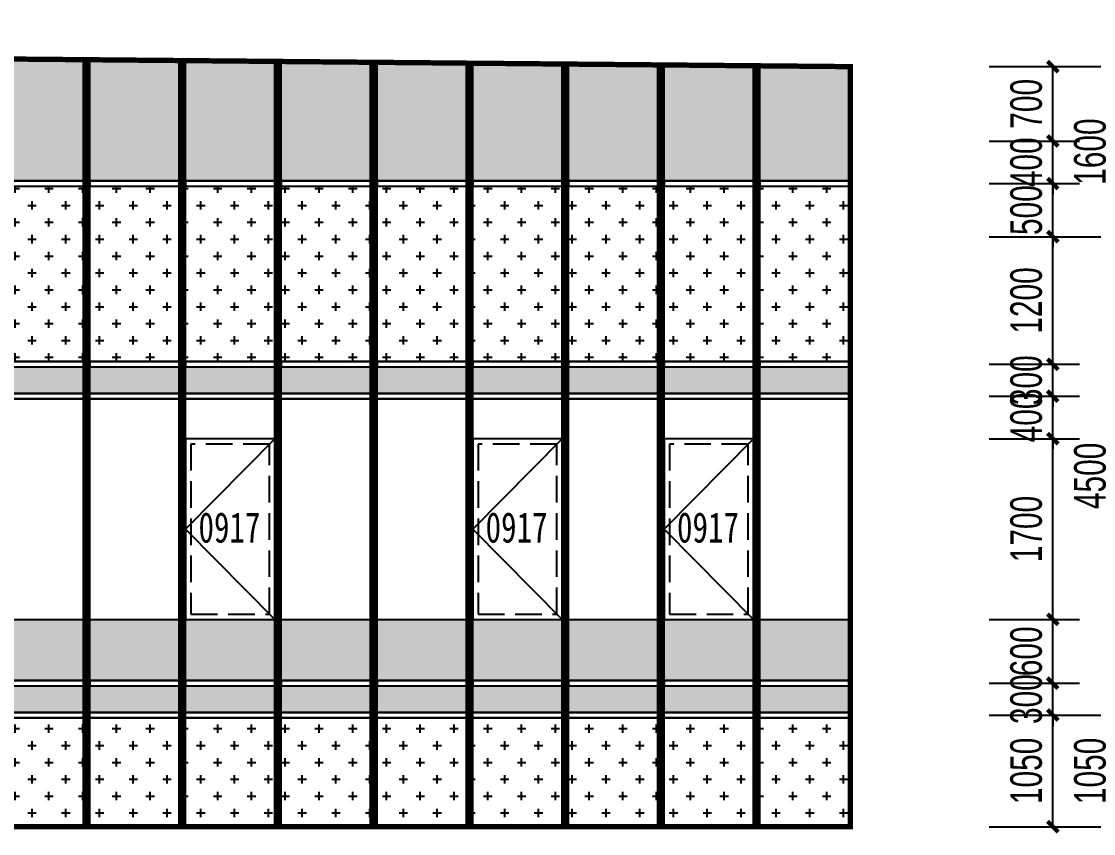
# Model space of a CAD drawing. Extents: x -483182 to 812890, y -390528 to -214858.
# Drawn here: x -353936 to -343855, y -348562 to -340922 of the extents above; entities that cross this region are included whole.
import ezdxf

# ---------------------------------------------------------------- set-up
doc = ezdxf.new("R2010")
doc.units = 0
doc.header["$LTSCALE"] = 1000
doc.header["$MEASUREMENT"] = 0
doc.linetypes.add('DASH', pattern=[0.35, 0.25, -0.1])
for name, color, linetype in [('01-标注_尺寸', 124, 'Continuous'), ('01-标注_轴线坐标', 132, 'Continuous'), ('05-填充_156', 156, 'Continuous'), ('05-填充_168', 168, 'Continuous'), ('05-填充_18', 18, 'Continuous'), ('05-填充_天正', 14, 'Continuous'), ('A-C_幕墙龙骨', 133, 'Continuous'), ('A-C_窗', 140, 'Continuous'), ('E-立面轮廓', 241, 'Continuous')]:
    doc.layers.add(name, color=color, linetype=linetype)
doc.layers.add('04-不打印_辅助线', color=165, linetype='Continuous', plot=False)
doc.styles.add('_TCH_DIM_T3', font='ros.shx', dxfattribs={"width": 0.705882, "bigfont": 'jd.shx'})
doc.styles.get("Standard").update_dxf_attribs({"font": 'STXIHEI_0.TTF', "width": 0.75})
doc.dimstyles.new('_TCH_ARCH&&100', dxfattribs={"dimtxt": 297.5, "dimasz": 100, "dimexe": 250, "dimexo": 300, "dimgap": 100, "dimtad": 1, "dimdec": 0, "dimzin": 0, "dimdsep": 46, "dimtxsty": '_TCH_DIM_T3', "dimblk": 'ARCHTICK', "dimcen": 0.09, "dimclrt": 7, "dimazin": 2, "dimtfac": 1, "dimtdec": 0, "dimtix": 1, "dimtmove": 2, "dimatfit": 3, "dimfxl": 0, "dimtolj": 1, "dimtzin": 0, "dimarcsym": 0})
pattern_1 = [(0, (-32237.38, 317429.43), (158.75, 158.75), [79.375, -238.125]), (90, (-32197.7, 317389.74), (-158.75, 158.75), [79.375, -238.125])]
pattern_2 = [(0, (-32249, 317429.43), (158.75, 158.75), [79.375, -238.125]), (90, (-32209.32, 317389.74), (-158.75, 158.75), [79.375, -238.125])]

# ---------------------------------------------------------------- blocks, each defined once
blk = doc.blocks.new('*U722')
blk.add_lwpolyline([(0, 0), (840, 0), (840, 1700), (0, 1700)], close=True)
blk.add_lwpolyline([(840, 1700), (0, 850), (840, 0)])
at = {"linetype": 'DASH'}
blk.add_lwpolyline([(50, 50), (790, 50), (790, 1650), (50, 1650)], close=True, dxfattribs=at)
at = {"layer": '04-不打印_辅助线', "width": 0.75}
blk.add_text('0917', height=285.4, dxfattribs=at).set_placement((121, 723))
blk = doc.blocks.new('yktdujyfkiu37')
at = {"layer": '05-填充_156'}
h = blk.add_hatch(dxfattribs=at)
h.set_pattern_fill('CROSS', color=136, scale=100)
h.set_pattern_definition(pattern_1)
h.paths.add_polyline_path([(0, 5875), (852, 5875), (852, 4225), (0, 4225)])
h = blk.add_hatch(dxfattribs=at)
h.set_pattern_fill('CROSS', color=136, scale=100)
h.set_pattern_definition(pattern_1)
h.paths.add_polyline_path([(0, 875), (852, 875), (852, -150), (0, -150)])
at = {"layer": '05-填充_168'}
h = blk.add_hatch(color=256, dxfattribs=at)
h.dxf.hatch_style = 1
h.paths.add_polyline_path([(0, 4175), (852, 4175), (852, 3925), (0, 3925)])
h = blk.add_hatch(color=256, dxfattribs=at)
h.dxf.hatch_style = 1
h.paths.add_polyline_path([(0, 1175), (852, 1175), (852, 925), (0, 925)])
for points in [[(0, 5925), (852, 5925)], [(0, 5875), (852, 5875)], [(0, 5875), (852, 5875)], [(0, 4225), (852, 4225)], [(0, 4175), (852, 4175)], [(0, 3925), (852, 3925)], [(0, 3875), (852, 3875)], [(0, 1800), (852, 1800)], [(0, 1225), (852, 1225)], [(0, 1175), (852, 1175)], [(0, 925), (852, 925)], [(0, 875), (852, 875)]]:
    blk.add_lwpolyline(points)
for points in [[(0, 5875), (852, 5875), (852, 5925), (0, 5925)], [(0, 5875), (852, 5875), (852, 4225), (0, 4225)], [(0, 4175), (852, 4175), (852, 4225), (0, 4225)], [(0, 4175), (852, 4175), (852, 3925), (0, 3925)], [(852, 3875), (0, 3875), (0, 3925), (852, 3925)], [(0, 1175), (852, 1175), (852, 1225), (0, 1225)], [(0, 1175), (852, 1175), (852, 925), (0, 925)], [(852, 875), (0, 875), (0, 925), (852, 925)], [(0, 875), (852, 875), (852, -150), (0, -150)]]:
    blk.add_lwpolyline(points, close=True)
blk = doc.blocks.new('yktdujyfkiu36')
at = {"layer": '05-填充_156'}
h = blk.add_hatch(dxfattribs=at)
h.set_pattern_fill('CROSS', color=136, scale=100)
h.set_pattern_definition(pattern_2)
h.paths.add_polyline_path([(0, 5875), (840, 5875), (840, 4225), (0, 4225)])
h = blk.add_hatch(dxfattribs=at)
h.set_pattern_fill('CROSS', color=136, scale=100)
h.set_pattern_definition(pattern_2)
h.paths.add_polyline_path([(0, 875), (840, 875), (840, -150), (0, -150)])
at = {"layer": '05-填充_168'}
h = blk.add_hatch(color=256, dxfattribs=at)
h.dxf.hatch_style = 1
h.paths.add_polyline_path([(0, 4175), (840, 4175), (840, 3925), (0, 3925)])
h = blk.add_hatch(color=256, dxfattribs=at)
h.dxf.hatch_style = 1
h.paths.add_polyline_path([(0, 1175), (840, 1175), (840, 925), (0, 925)])
for points in [[(0, 5925), (840, 5925)], [(0, 5875), (840, 5875)], [(0, 5875), (840, 5875)], [(0, 4225), (840, 4225)], [(0, 4175), (840, 4175)], [(0, 3925), (840, 3925)], [(0, 3875), (840, 3875)], [(0, 1800), (840, 1800)], [(0, 1225), (840, 1225)], [(0, 1175), (840, 1175)], [(0, 925), (840, 925)], [(0, 875), (840, 875)]]:
    blk.add_lwpolyline(points)
for points in [[(0, 5875), (840, 5875), (840, 5925), (0, 5925)], [(0, 5875), (840, 5875), (840, 4225), (0, 4225)], [(0, 4175), (840, 4175), (840, 4225), (0, 4225)], [(0, 4175), (840, 4175), (840, 3925), (0, 3925)], [(840, 3875), (0, 3875), (0, 3925), (840, 3925)], [(0, 1175), (840, 1175), (840, 1225), (0, 1225)], [(0, 1175), (840, 1175), (840, 925), (0, 925)], [(840, 875), (0, 875), (0, 925), (840, 925)], [(0, 875), (840, 875), (840, -150), (0, -150)]]:
    blk.add_lwpolyline(points, close=True)
blk = doc.blocks.new('_ArchTick')
at = {"color": 0, "linetype": 'ByBlock', "const_width": 0.4}
blk.add_lwpolyline([(-0.5, -0.5), (0.5, 0.5)], dxfattribs=at)
blk = doc.blocks.new('*D1082')
at = {"layer": '01-标注_轴线坐标', "color": 0, "lineweight": -2, "transparency": 16777216}
for p, q in [((-344736, -347447), (-343388, -347447)), ((-343638, -348497), (-343638, -347447)), ((-344736, -348497), (-343388, -348497))]:
    blk.add_line(p, q, dxfattribs=at)
at = {"layer": 'Defpoints', "color": 0, "transparency": 16777216}
for p in [(-345036, -347447), (-343638, -347447), (-345036, -348497)]:
    blk.add_point(p, dxfattribs=at)
at = {"layer": '01-标注_轴线坐标', "color": 0, "lineweight": -2, "transparency": 16777216, "xscale": 100, "yscale": 100, "zscale": 100}
for p, rotation in [((-343638, -347447), 90), ((-343638, -348497), 270)]:
    blk.add_blockref('_ArchTick', p, dxfattribs=dict(at, rotation=rotation))
at = {"layer": '01-标注_轴线坐标', "color": 7, "transparency": 16777216, "insert": (-343887, -347972), "char_height": 297.5, "attachment_point": 5, "rotation": 90, "style": '_TCH_DIM_T3'}
blk.add_mtext('\\A1;1050', dxfattribs=at)
blk = doc.blocks.new('*D1083')
at = {"layer": '01-标注_轴线坐标', "color": 0, "lineweight": -2, "transparency": 16777216}
for p, q in [((-344736, -342947), (-343388, -342947)), ((-343638, -347447), (-343638, -342947)), ((-344736, -347447), (-343388, -347447))]:
    blk.add_line(p, q, dxfattribs=at)
at = {"layer": 'Defpoints', "color": 0, "transparency": 16777216}
for p in [(-345036, -342947), (-343638, -342947), (-345036, -347447)]:
    blk.add_point(p, dxfattribs=at)
at = {"layer": '01-标注_轴线坐标', "color": 0, "lineweight": -2, "transparency": 16777216, "xscale": 100, "yscale": 100, "zscale": 100}
for p, rotation in [((-343638, -342947), 90), ((-343638, -347447), 270)]:
    blk.add_blockref('_ArchTick', p, dxfattribs=dict(at, rotation=rotation))
at = {"layer": '01-标注_轴线坐标', "color": 7, "transparency": 16777216, "insert": (-343887, -345197), "char_height": 297.5, "attachment_point": 5, "rotation": 90, "style": '_TCH_DIM_T3'}
blk.add_mtext('\\A1;4500', dxfattribs=at)
blk = doc.blocks.new('*D1084')
at = {"layer": '01-标注_轴线坐标', "color": 0, "lineweight": -2, "transparency": 16777216}
for p, q in [((-344736, -341347), (-343388, -341347)), ((-343638, -342947), (-343638, -341347)), ((-344736, -342947), (-343388, -342947))]:
    blk.add_line(p, q, dxfattribs=at)
at = {"layer": 'Defpoints', "color": 0, "transparency": 16777216}
for p in [(-345036, -341347), (-343638, -341347), (-345036, -342947)]:
    blk.add_point(p, dxfattribs=at)
at = {"layer": '01-标注_轴线坐标', "color": 0, "lineweight": -2, "transparency": 16777216, "xscale": 100, "yscale": 100, "zscale": 100}
for p, rotation in [((-343638, -341347), 90), ((-343638, -342947), 270)]:
    blk.add_blockref('_ArchTick', p, dxfattribs=dict(at, rotation=rotation))
at = {"layer": '01-标注_轴线坐标', "color": 7, "transparency": 16777216, "insert": (-343887, -342147), "char_height": 297.5, "attachment_point": 5, "rotation": 90, "style": '_TCH_DIM_T3'}
blk.add_mtext('\\A1;1600', dxfattribs=at)
blk = doc.blocks.new('*D1085')
at = {"layer": '01-标注_尺寸', "color": 0, "lineweight": -2, "transparency": 16777216}
for p, q in [((-344836, -347447), (-343988, -347447)), ((-344238, -348497), (-344238, -347447)), ((-344836, -348497), (-343988, -348497))]:
    blk.add_line(p, q, dxfattribs=at)
at = {"layer": 'Defpoints', "color": 0, "transparency": 16777216}
for p in [(-345136, -347447), (-344238, -347447), (-345136, -348497)]:
    blk.add_point(p, dxfattribs=at)
at = {"layer": '01-标注_尺寸', "color": 0, "lineweight": -2, "transparency": 16777216, "xscale": 100, "yscale": 100, "zscale": 100}
for p, rotation in [((-344238, -347447), 90), ((-344238, -348497), 270)]:
    blk.add_blockref('_ArchTick', p, dxfattribs=dict(at, rotation=rotation))
at = {"layer": '01-标注_尺寸', "color": 7, "transparency": 16777216, "insert": (-344487, -347972), "char_height": 297.5, "attachment_point": 5, "rotation": 90, "style": '_TCH_DIM_T3'}
blk.add_mtext('\\A1;1050', dxfattribs=at)
blk = doc.blocks.new('*D1086')
at = {"layer": '01-标注_尺寸', "color": 0, "lineweight": -2, "transparency": 16777216}
for p, q in [((-344238, -347147), (-344238, -347047)), ((-344836, -347147), (-343988, -347147)), ((-344238, -347447), (-344238, -347147)), ((-344836, -347447), (-343988, -347447)), ((-344238, -347447), (-344238, -347547))]:
    blk.add_line(p, q, dxfattribs=at)
at = {"layer": 'Defpoints', "color": 0, "transparency": 16777216}
for p in [(-345136, -347147), (-344238, -347147), (-345136, -347447)]:
    blk.add_point(p, dxfattribs=at)
at = {"layer": '01-标注_尺寸', "color": 0, "lineweight": -2, "transparency": 16777216, "xscale": 100, "yscale": 100, "zscale": 100}
for p, rotation in [((-344238, -347147), 270), ((-344238, -347447), 90)]:
    blk.add_blockref('_ArchTick', p, dxfattribs=dict(at, rotation=rotation))
at = {"layer": '01-标注_尺寸', "color": 7, "transparency": 16777216, "insert": (-344487, -347297), "char_height": 297.5, "attachment_point": 5, "rotation": 90, "style": '_TCH_DIM_T3'}
blk.add_mtext('\\A1;300', dxfattribs=at)
blk = doc.blocks.new('*D1087')
at = {"layer": '01-标注_尺寸', "color": 0, "lineweight": -2, "transparency": 16777216}
for p, q in [((-344836, -346547), (-343988, -346547)), ((-344238, -347147), (-344238, -346547)), ((-344836, -347147), (-343988, -347147))]:
    blk.add_line(p, q, dxfattribs=at)
at = {"layer": 'Defpoints', "color": 0, "transparency": 16777216}
for p in [(-345136, -346547), (-344238, -346547), (-345136, -347147)]:
    blk.add_point(p, dxfattribs=at)
at = {"layer": '01-标注_尺寸', "color": 0, "lineweight": -2, "transparency": 16777216, "xscale": 100, "yscale": 100, "zscale": 100}
for p, rotation in [((-344238, -346547), 90), ((-344238, -347147), 270)]:
    blk.add_blockref('_ArchTick', p, dxfattribs=dict(at, rotation=rotation))
at = {"layer": '01-标注_尺寸', "color": 7, "transparency": 16777216, "insert": (-344487, -346847), "char_height": 297.5, "attachment_point": 5, "rotation": 90, "style": '_TCH_DIM_T3'}
blk.add_mtext('\\A1;600', dxfattribs=at)
blk = doc.blocks.new('*D1088')
at = {"layer": '01-标注_尺寸', "color": 0, "lineweight": -2, "transparency": 16777216}
for p, q in [((-344836, -344847), (-343988, -344847)), ((-344238, -346547), (-344238, -344847)), ((-344836, -346547), (-343988, -346547))]:
    blk.add_line(p, q, dxfattribs=at)
at = {"layer": 'Defpoints', "color": 0, "transparency": 16777216}
for p in [(-345136, -344847), (-344238, -344847), (-345136, -346547)]:
    blk.add_point(p, dxfattribs=at)
at = {"layer": '01-标注_尺寸', "color": 0, "lineweight": -2, "transparency": 16777216, "xscale": 100, "yscale": 100, "zscale": 100}
for p, rotation in [((-344238, -344847), 90), ((-344238, -346547), 270)]:
    blk.add_blockref('_ArchTick', p, dxfattribs=dict(at, rotation=rotation))
at = {"layer": '01-标注_尺寸', "color": 7, "transparency": 16777216, "insert": (-344487, -345697), "char_height": 297.5, "attachment_point": 5, "rotation": 90, "style": '_TCH_DIM_T3'}
blk.add_mtext('\\A1;1700', dxfattribs=at)
blk = doc.blocks.new('*D1089')
at = {"layer": '01-标注_尺寸', "color": 0, "lineweight": -2, "transparency": 16777216}
for p, q in [((-344238, -344447), (-344238, -344347)), ((-344836, -344447), (-343988, -344447)), ((-344238, -344847), (-344238, -344447)), ((-344836, -344847), (-343988, -344847)), ((-344238, -344847), (-344238, -344947))]:
    blk.add_line(p, q, dxfattribs=at)
at = {"layer": 'Defpoints', "color": 0, "transparency": 16777216}
for p in [(-345136, -344447), (-344238, -344447), (-345136, -344847)]:
    blk.add_point(p, dxfattribs=at)
at = {"layer": '01-标注_尺寸', "color": 0, "lineweight": -2, "transparency": 16777216, "xscale": 100, "yscale": 100, "zscale": 100}
for p, rotation in [((-344238, -344447), 270), ((-344238, -344847), 90)]:
    blk.add_blockref('_ArchTick', p, dxfattribs=dict(at, rotation=rotation))
at = {"layer": '01-标注_尺寸', "color": 7, "transparency": 16777216, "insert": (-344487, -344647), "char_height": 297.5, "attachment_point": 5, "rotation": 90, "style": '_TCH_DIM_T3'}
blk.add_mtext('\\A1;400', dxfattribs=at)
blk = doc.blocks.new('*D1090')
at = {"layer": '01-标注_尺寸', "color": 0, "lineweight": -2, "transparency": 16777216}
for p, q in [((-344238, -344147), (-344238, -344047)), ((-344836, -344147), (-343988, -344147)), ((-344238, -344447), (-344238, -344147)), ((-344836, -344447), (-343988, -344447)), ((-344238, -344447), (-344238, -344547))]:
    blk.add_line(p, q, dxfattribs=at)
at = {"layer": 'Defpoints', "color": 0, "transparency": 16777216}
for p in [(-345136, -344147), (-344238, -344147), (-345136, -344447)]:
    blk.add_point(p, dxfattribs=at)
at = {"layer": '01-标注_尺寸', "color": 0, "lineweight": -2, "transparency": 16777216, "xscale": 100, "yscale": 100, "zscale": 100}
for p, rotation in [((-344238, -344147), 270), ((-344238, -344447), 90)]:
    blk.add_blockref('_ArchTick', p, dxfattribs=dict(at, rotation=rotation))
at = {"layer": '01-标注_尺寸', "color": 7, "transparency": 16777216, "insert": (-344487, -344297), "char_height": 297.5, "attachment_point": 5, "rotation": 90, "style": '_TCH_DIM_T3'}
blk.add_mtext('\\A1;300', dxfattribs=at)
blk = doc.blocks.new('*D1091')
at = {"layer": '01-标注_尺寸', "color": 0, "lineweight": -2, "transparency": 16777216}
for p, q in [((-344836, -342947), (-343988, -342947)), ((-344238, -344147), (-344238, -342947)), ((-344836, -344147), (-343988, -344147))]:
    blk.add_line(p, q, dxfattribs=at)
at = {"layer": 'Defpoints', "color": 0, "transparency": 16777216}
for p in [(-345136, -342947), (-344238, -342947), (-345136, -344147)]:
    blk.add_point(p, dxfattribs=at)
at = {"layer": '01-标注_尺寸', "color": 0, "lineweight": -2, "transparency": 16777216, "xscale": 100, "yscale": 100, "zscale": 100}
for p, rotation in [((-344238, -342947), 90), ((-344238, -344147), 270)]:
    blk.add_blockref('_ArchTick', p, dxfattribs=dict(at, rotation=rotation))
at = {"layer": '01-标注_尺寸', "color": 7, "transparency": 16777216, "insert": (-344487, -343547), "char_height": 297.5, "attachment_point": 5, "rotation": 90, "style": '_TCH_DIM_T3'}
blk.add_mtext('\\A1;1200', dxfattribs=at)
blk = doc.blocks.new('*D1092')
at = {"layer": '01-标注_尺寸', "color": 0, "lineweight": -2, "transparency": 16777216}
for p, q in [((-344238, -342447), (-344238, -342347)), ((-344836, -342447), (-343988, -342447)), ((-344238, -342947), (-344238, -342447)), ((-344836, -342947), (-343988, -342947)), ((-344238, -342947), (-344238, -343047))]:
    blk.add_line(p, q, dxfattribs=at)
at = {"layer": 'Defpoints', "color": 0, "transparency": 16777216}
for p in [(-345136, -342447), (-344238, -342447), (-345136, -342947)]:
    blk.add_point(p, dxfattribs=at)
at = {"layer": '01-标注_尺寸', "color": 0, "lineweight": -2, "transparency": 16777216, "xscale": 100, "yscale": 100, "zscale": 100}
for p, rotation in [((-344238, -342447), 270), ((-344238, -342947), 90)]:
    blk.add_blockref('_ArchTick', p, dxfattribs=dict(at, rotation=rotation))
at = {"layer": '01-标注_尺寸', "color": 7, "transparency": 16777216, "insert": (-344487, -342697), "char_height": 297.5, "attachment_point": 5, "rotation": 90, "style": '_TCH_DIM_T3'}
blk.add_mtext('\\A1;500', dxfattribs=at)
blk = doc.blocks.new('*D1093')
at = {"layer": '01-标注_尺寸', "color": 0, "lineweight": -2, "transparency": 16777216}
for p, q in [((-344238, -342047), (-344238, -341947)), ((-344836, -342047), (-343988, -342047)), ((-344238, -342447), (-344238, -342047)), ((-344836, -342447), (-343988, -342447)), ((-344238, -342447), (-344238, -342547))]:
    blk.add_line(p, q, dxfattribs=at)
at = {"layer": 'Defpoints', "color": 0, "transparency": 16777216}
for p in [(-345136, -342047), (-344238, -342047), (-345136, -342447)]:
    blk.add_point(p, dxfattribs=at)
at = {"layer": '01-标注_尺寸', "color": 0, "lineweight": -2, "transparency": 16777216, "xscale": 100, "yscale": 100, "zscale": 100}
for p, rotation in [((-344238, -342047), 270), ((-344238, -342447), 90)]:
    blk.add_blockref('_ArchTick', p, dxfattribs=dict(at, rotation=rotation))
at = {"layer": '01-标注_尺寸', "color": 7, "transparency": 16777216, "insert": (-344487, -342247), "char_height": 297.5, "attachment_point": 5, "rotation": 90, "style": '_TCH_DIM_T3'}
blk.add_mtext('\\A1;400', dxfattribs=at)
blk = doc.blocks.new('*D1094')
at = {"layer": '01-标注_尺寸', "color": 0, "lineweight": -2, "transparency": 16777216}
for p, q in [((-344836, -341347), (-343988, -341347)), ((-344238, -342047), (-344238, -341347)), ((-344836, -342047), (-343988, -342047))]:
    blk.add_line(p, q, dxfattribs=at)
at = {"layer": 'Defpoints', "color": 0, "transparency": 16777216}
for p in [(-345136, -341347), (-344238, -341347), (-345136, -342047)]:
    blk.add_point(p, dxfattribs=at)
at = {"layer": '01-标注_尺寸', "color": 0, "lineweight": -2, "transparency": 16777216, "xscale": 100, "yscale": 100, "zscale": 100}
for p, rotation in [((-344238, -341347), 90), ((-344238, -342047), 270)]:
    blk.add_blockref('_ArchTick', p, dxfattribs=dict(at, rotation=rotation))
at = {"layer": '01-标注_尺寸', "color": 7, "transparency": 16777216, "insert": (-344487, -341697), "char_height": 297.5, "attachment_point": 5, "rotation": 90, "style": '_TCH_DIM_T3'}
blk.add_mtext('\\A1;700', dxfattribs=at)

msp = doc.modelspace()

# ---------------------------------------------------------------- hatches: boundary and pattern name
at = {"layer": '05-填充_天正'}
h = msp.add_hatch(dxfattribs=at)
h.set_pattern_fill('AR-CONC', color=256, scale=200)
h.set_pattern_definition([(50, (0, 0), (364.36934, -31.87817), [38.1, -419.1]), (355, (0, 0), (-70.48565, 382.11329), [30.48, -335.28]), (100.451, (30.36, -2.66), (293.885, 350.23338), [32.38, -356.18]), (46.1842, (0, 101.6), (542.1581, -84.08466), [57.15, -628.65]), (96.6356, (45.2, 94.6), (474.80847, 494.8511), [48.57, -534.27]), (351.184, (0, 101.6), (474.8092, 494.85024), [45.72, -502.92]), (21, (50.8, 76.2), (303.22976, -204.53104), [38.1, -419.1]), (326, (50.8, 76.2), (123.60406, 368.37593), [30.48, -335.28]), (71.4514, (76.07, 59.16), (426.83298, 163.84572), [32.38, -356.18]), (37.5, (0, 0), (6.177207, 169.110078), [0, -331.216, 0, -340.36, 0, -336.55]), (7.5, (0, 0), (133.639325, 200.36115), [0, -194.056, 0, -323.596, 0, -128.27]), (327.5, (-113.28, 0), (271.18119, -11.457488), [0, -127, 0, -396.24, 0, -525.78]), (317.5, (-164.08, 0), (296.25836, 50.85298), [0, -165.1, 0, -263.144, 0, -373.38])])
h.paths.add_polyline_path([(-389352.5, -342422.4), (-389352.5, -340955.1), (-390199.9, -340947.4), (-390199.9, -342422.4)])
h.paths.add_polyline_path([(-388452.5, -342422.4), (-388452.5, -340963.3), (-389292.5, -340955.7), (-389292.5, -342422.4)])
h.paths.add_polyline_path([(-387552.5, -342422.4), (-387552.5, -340971.5), (-388392.5, -340963.8), (-388392.5, -342422.4)])
h.paths.add_polyline_path([(-386652.5, -342422.4), (-386652.5, -340979.6), (-387492.5, -340972), (-387492.5, -342422.4)])
h.paths.add_polyline_path([(-386592.5, -342422.4), (-385752.5, -342422.4), (-385752.5, -340987.8), (-386592.5, -340980.2)])
h.paths.add_polyline_path([(-384852.5, -342422.4), (-384852.5, -340996), (-385692.5, -340988.4), (-385692.5, -342422.4)])
h.paths.add_polyline_path([(-383952.5, -342422.4), (-383952.5, -341004.1), (-384792.5, -340996.5), (-384792.5, -342422.4)])
h.paths.add_polyline_path([(-383052.5, -342422.4), (-383052.5, -341012.3), (-383892.5, -341004.7), (-383892.5, -342422.4)])
h.paths.add_polyline_path([(-382152.5, -342422.4), (-382152.5, -341020.5), (-382992.5, -341012.9), (-382992.5, -342422.4)])
h.paths.add_polyline_path([(-381252.5, -342422.4), (-381252.5, -341028.7), (-382092.5, -341021), (-382092.5, -342422.4)])
h.paths.add_polyline_path([(-380352.5, -342422.4), (-380352.5, -341036.8), (-381192.5, -341029.2), (-381192.5, -342422.4)])
h.paths.add_polyline_path([(-379452.5, -342422.4), (-379452.5, -341045), (-380292.5, -341037.4), (-380292.5, -342422.4)])
h.paths.add_polyline_path([(-378552.5, -342422.4), (-378552.5, -341053.2), (-379392.5, -341045.5), (-379392.5, -342422.4)])
h.paths.add_polyline_path([(-377652.5, -342422.4), (-377652.5, -341061.3), (-378492.5, -341053.7), (-378492.5, -342422.4)])
h.paths.add_polyline_path([(-376752.5, -342422.4), (-376752.5, -341069.5), (-377592.5, -341061.9), (-377592.5, -342422.4)])
h.paths.add_polyline_path([(-375852.5, -342422.4), (-375852.5, -341077.7), (-376692.5, -341070.1), (-376692.5, -342422.4)])
h.paths.add_polyline_path([(-374952.5, -342422.4), (-374952.5, -341085.9), (-375792.5, -341078.2), (-375792.5, -342422.4)])
h.paths.add_polyline_path([(-374052.5, -342422.4), (-374052.5, -341094), (-374892.5, -341086.4), (-374892.5, -342422.4)])
h.paths.add_polyline_path([(-373152.5, -342422.4), (-373152.5, -341102.2), (-373992.5, -341094.6), (-373992.5, -342422.4)])
h.paths.add_polyline_path([(-372252.5, -342422.4), (-372252.5, -341110.4), (-373092.5, -341102.7), (-373092.5, -342422.4)])
h.paths.add_polyline_path([(-371352.5, -342422.4), (-371352.5, -341118.5), (-372192.5, -341110.9), (-372192.5, -342422.4)])
h.paths.add_polyline_path([(-370452.5, -342422.4), (-370452.5, -341126.7), (-371292.5, -341119.1), (-371292.5, -342422.4)])
h.paths.add_polyline_path([(-369552.5, -342422.4), (-369552.5, -341134.9), (-370392.5, -341127.3), (-370392.5, -342422.4)])
h.paths.add_polyline_path([(-368652.5, -342422.4), (-368652.5, -341143.1), (-369492.5, -341135.4), (-369492.5, -342422.4)])
h.paths.add_polyline_path([(-367752.5, -341151.2), (-368592.5, -341143.6), (-368592.5, -342422.4), (-367752.5, -342422.4)])
h.paths.add_polyline_path([(-366852.5, -341159.4), (-367692.5, -341151.8), (-367692.5, -342422.4), (-366852.5, -342422.4)])
h.paths.add_polyline_path([(-365952.5, -342422.4), (-365952.5, -341167.6), (-366792.5, -341159.9), (-366792.5, -342422.4)])
h.paths.add_polyline_path([(-365052.5, -342422.4), (-365052.5, -341175.7), (-365892.5, -341168.1), (-365892.5, -342422.4)])
h.paths.add_polyline_path([(-364152.5, -342422.4), (-364152.5, -341183.9), (-364992.5, -341176.3), (-364992.5, -342422.4)])
h.paths.add_polyline_path([(-363252.5, -342422.4), (-363252.5, -341192.1), (-364092.5, -341184.5), (-364092.5, -342422.4)])
h.paths.add_polyline_path([(-362352.5, -342422.4), (-362352.5, -341200.2), (-363192.5, -341192.6), (-363192.5, -342422.4)])
h.paths.add_polyline_path([(-361452.5, -342422.4), (-361452.5, -341208.4), (-362292.5, -341200.8), (-362292.5, -342422.4)])
h.paths.add_polyline_path([(-360552.5, -342422.4), (-360552.5, -341216.6), (-361392.5, -341209), (-361392.5, -342422.4)])
h.paths.add_polyline_path([(-359652.5, -342422.4), (-359652.5, -341224.8), (-360492.5, -341217.1), (-360492.5, -342422.4)])
h.paths.add_polyline_path([(-358752.5, -342422.4), (-358752.5, -341232.9), (-359592.5, -341225.3), (-359592.5, -342422.4)])
h.paths.add_polyline_path([(-357852.5, -342422.4), (-357852.5, -341241.1), (-358692.5, -341233.5), (-358692.5, -342422.4)])
h.paths.add_polyline_path([(-356952.5, -341249.3), (-357792.5, -341241.6), (-357792.5, -342422.4), (-356952.5, -342422.4)])
h.paths.add_polyline_path([(-356052.5, -342422.4), (-356052.5, -341257.4), (-356892.5, -341249.8), (-356892.5, -342422.4)])
h.paths.add_polyline_path([(-355152.5, -342422.4), (-355152.5, -341265.6), (-355992.5, -341258), (-355992.5, -342422.4)])
h.paths.add_polyline_path([(-354252.5, -342422.4), (-354252.5, -341273.8), (-355092.5, -341266.2), (-355092.5, -342422.4)])
h.paths.add_polyline_path([(-353352.5, -342422.4), (-353352.5, -341282), (-354192.5, -341274.3), (-354192.5, -342422.4)])
h.paths.add_polyline_path([(-352452.5, -342422.4), (-352452.5, -341290.1), (-353292.5, -341282.5), (-353292.5, -342422.4)])
h.paths.add_polyline_path([(-351552.5, -342422.4), (-351552.5, -341298.3), (-352392.5, -341290.7), (-352392.5, -342422.4)])
h.paths.add_polyline_path([(-350652.5, -342422.4), (-350652.5, -341306.5), (-351492.5, -341298.8), (-351492.5, -342422.4)])
h.paths.add_polyline_path([(-349752.5, -342422.4), (-349752.5, -341314.6), (-350592.5, -341307), (-350592.5, -342422.4)])
h.paths.add_polyline_path([(-348852.5, -342422.4), (-348852.5, -341322.8), (-349692.5, -341315.2), (-349692.5, -342422.4)])
h.paths.add_polyline_path([(-347952.5, -342422.4), (-347952.5, -341331), (-348792.5, -341323.4), (-348792.5, -342422.4)])
h.paths.add_polyline_path([(-347052.5, -342422.4), (-347052.5, -341339.2), (-347892.5, -341331.5), (-347892.5, -342422.4)])
h.paths.add_polyline_path([(-346140.9, -342422.4), (-346140.9, -341347.4), (-346992.5, -341339.7), (-346992.5, -342422.4)])
h = msp.add_hatch(dxfattribs=at)
h.set_pattern_fill('AR-CONC', color=256, scale=200)
h.set_pattern_definition([(50, (312141, -30918), (364.36934, -31.87817), [38.1, -419.1]), (355, (312141, -30918), (-70.48565, 382.11329), [30.48, -335.28]), (100.451, (312171.36, -30920.66), (293.885, 350.23338), [32.38, -356.18]), (46.1842, (312141, -30816.4), (542.15808, -84.08466), [57.15, -628.65]), (96.6356, (312186.2, -30823.4), (474.80847, 494.8511), [48.57, -534.27]), (351.184, (312141, -30816.4), (474.8092, 494.85024), [45.72, -502.92]), (21, (312191.8, -30841.8), (303.22976, -204.53104), [38.1, -419.1]), (326, (312191.8, -30841.8), (123.60406, 368.37593), [30.48, -335.28]), (71.4514, (312217.07, -30858.84), (426.83298, 163.84572), [32.38, -356.18]), (37.5, (312141, -30918), (6.177207, 169.110078), [0, -331.216, 0, -340.36, 0, -336.55]), (7.5, (312141, -30918), (133.639325, 200.36115), [0, -194.056, 0, -323.596, 0, -128.27]), (327.5, (312027.72, -30918), (271.18119, -11.457488), [0, -127, 0, -396.24, 0, -525.78]), (317.5, (311976.92, -30918), (296.25836, 50.85298), [0, -165.1, 0, -263.144, 0, -373.38])])
h.paths.add_polyline_path([(-346140.9, -346547.4), (-346992.5, -346547.4), (-346992.5, -347122.4), (-346140.9, -347122.4)])
h.paths.add_polyline_path([(-347052.5, -346547.4), (-347892.5, -346547.4), (-347892.5, -347122.4), (-347052.5, -347122.4)])
h.paths.add_polyline_path([(-347952.5, -346547.4), (-348792.5, -346547.4), (-348792.5, -347122.4), (-347952.5, -347122.4)])
h.paths.add_polyline_path([(-348852.5, -346547.4), (-349692.5, -346547.4), (-349692.5, -347122.4), (-348852.5, -347122.4)])
h.paths.add_polyline_path([(-349752.5, -346547.4), (-350592.5, -346547.4), (-350592.5, -347122.4), (-349752.5, -347122.4)])
h.paths.add_polyline_path([(-350652.5, -346547.4), (-351492.5, -346547.4), (-351492.5, -347122.4), (-350652.5, -347122.4)])
h.paths.add_polyline_path([(-351552.5, -346547.4), (-352392.5, -346547.4), (-352392.5, -347122.4), (-351552.5, -347122.4)])
h.paths.add_polyline_path([(-352452.5, -346547.4), (-353292.5, -346547.4), (-353292.5, -347122.4), (-352452.5, -347122.4)])
h.paths.add_polyline_path([(-353352.5, -346547.4), (-354192.5, -346547.4), (-354192.5, -347122.4), (-353352.5, -347122.4)])
h.paths.add_polyline_path([(-354252.5, -346547.4), (-355092.5, -346547.4), (-355092.5, -347122.4), (-354252.5, -347122.4)])
h.paths.add_polyline_path([(-355152.5, -346547.4), (-355992.5, -346547.4), (-355992.5, -347122.4), (-355152.5, -347122.4)])
h.paths.add_polyline_path([(-356052.5, -346547.4), (-356892.5, -346547.4), (-356892.5, -347122.4), (-356052.5, -347122.4)])
h.paths.add_polyline_path([(-356952.5, -346547.4), (-357792.5, -346547.4), (-357792.5, -347122.4), (-356952.5, -347122.4)])
h.paths.add_polyline_path([(-357852.5, -346547.4), (-358692.5, -346547.4), (-358692.5, -347122.4), (-357852.5, -347122.4)])
h.paths.add_polyline_path([(-358752.5, -346547.4), (-359592.5, -346547.4), (-359592.5, -347122.4), (-358752.5, -347122.4)])
h.paths.add_polyline_path([(-359652.5, -346547.4), (-360492.5, -346547.4), (-360492.5, -347122.4), (-359652.5, -347122.4)])
h.paths.add_polyline_path([(-360552.5, -346547.4), (-361392.5, -346547.4), (-361392.5, -347122.4), (-360552.5, -347122.4)])
h.paths.add_polyline_path([(-361452.5, -346547.4), (-362292.5, -346547.4), (-362292.5, -347122.4), (-361452.5, -347122.4)])
h.paths.add_polyline_path([(-362352.5, -346547.4), (-363192.5, -346547.4), (-363192.5, -347122.4), (-362352.5, -347122.4)])
h.paths.add_polyline_path([(-363252.5, -346547.4), (-364092.5, -346547.4), (-364092.5, -347122.4), (-363252.5, -347122.4)])
h.paths.add_polyline_path([(-364152.5, -346547.4), (-364992.5, -346547.4), (-364992.5, -347122.4), (-364152.5, -347122.4)])
h.paths.add_polyline_path([(-365052.5, -346547.4), (-365892.5, -346547.4), (-365892.5, -347122.4), (-365052.5, -347122.4)])
h.paths.add_polyline_path([(-365952.5, -346547.4), (-366792.5, -346547.4), (-366792.5, -347122.4), (-365952.5, -347122.4)])
h.paths.add_polyline_path([(-366852.5, -346547.4), (-367692.5, -346547.4), (-367692.5, -347122.4), (-366852.5, -347122.4)])
h.paths.add_polyline_path([(-367752.5, -346547.4), (-368592.5, -346547.4), (-368592.5, -347122.4), (-367752.5, -347122.4)])
h.paths.add_polyline_path([(-368652.5, -346547.4), (-369492.5, -346547.4), (-369492.5, -347122.4), (-368652.5, -347122.4)])
h.paths.add_polyline_path([(-369552.5, -346547.4), (-370392.5, -346547.4), (-370392.5, -347122.4), (-369552.5, -347122.4)])
h.paths.add_polyline_path([(-370452.5, -346547.4), (-371292.5, -346547.4), (-371292.5, -347122.4), (-370452.5, -347122.4)])
h.paths.add_polyline_path([(-371352.5, -346547.4), (-372192.5, -346547.4), (-372192.5, -347122.4), (-371352.5, -347122.4)])
h.paths.add_polyline_path([(-372252.5, -346547.4), (-373092.5, -346547.4), (-373092.5, -347122.4), (-372252.5, -347122.4)])
h.paths.add_polyline_path([(-373992.5, -346547.4), (-373152.5, -346547.4), (-373152.5, -347122.4), (-373992.5, -347122.4)])
h.paths.add_polyline_path([(-374052.5, -346547.4), (-374892.5, -346547.4), (-374892.5, -347122.4), (-374052.5, -347122.4)])
h.paths.add_polyline_path([(-374952.5, -346547.4), (-375792.5, -346547.4), (-375792.5, -347122.4), (-374952.5, -347122.4)])
h.paths.add_polyline_path([(-375852.5, -346547.4), (-376692.5, -346547.4), (-376692.5, -347122.4), (-375852.5, -347122.4)])
h.paths.add_polyline_path([(-376752.5, -346547.4), (-377592.5, -346547.4), (-377592.5, -347122.4), (-376752.5, -347122.4)])
h.paths.add_polyline_path([(-377652.5, -346547.4), (-378492.5, -346547.4), (-378492.5, -347122.4), (-377652.5, -347122.4)])
h.paths.add_polyline_path([(-378552.5, -346547.4), (-379392.5, -346547.4), (-379392.5, -347122.4), (-378552.5, -347122.4)])
h.paths.add_polyline_path([(-379452.5, -346547.4), (-380292.5, -346547.4), (-380292.5, -347122.4), (-379452.5, -347122.4)])
h.paths.add_polyline_path([(-380352.5, -346547.4), (-381192.5, -346547.4), (-381192.5, -347122.4), (-380352.5, -347122.4)])
h.paths.add_polyline_path([(-381252.5, -346547.4), (-382092.5, -346547.4), (-382092.5, -347122.4), (-381252.5, -347122.4)])
h.paths.add_polyline_path([(-382152.5, -346547.4), (-382992.5, -346547.4), (-382992.5, -347122.4), (-382152.5, -347122.4)])
h.paths.add_polyline_path([(-383052.5, -346547.4), (-383892.5, -346547.4), (-383892.5, -347122.4), (-383052.5, -347122.4)])
h.paths.add_polyline_path([(-383952.5, -346547.4), (-384792.5, -346547.4), (-384792.5, -347122.4), (-383952.5, -347122.4)])
h.paths.add_polyline_path([(-384852.5, -346547.4), (-385692.5, -346547.4), (-385692.5, -347122.4), (-384852.5, -347122.4)])
h.paths.add_polyline_path([(-385752.5, -346547.4), (-386592.5, -346547.4), (-386592.5, -347122.4), (-385752.5, -347122.4)])
h.paths.add_polyline_path([(-386652.5, -346547.4), (-387492.5, -346547.4), (-387492.5, -347122.4), (-386652.5, -347122.4)])
h.paths.add_polyline_path([(-388392.5, -346547.4), (-387552.5, -346547.4), (-387552.5, -347122.4), (-388392.5, -347122.4)])
h.paths.add_polyline_path([(-389292.5, -346547.4), (-388452.5, -346547.4), (-388452.5, -347122.4), (-389292.5, -347122.4)])
h.paths.add_polyline_path([(-390199.9, -346547.4), (-389352.5, -346547.4), (-389352.5, -347122.4), (-390199.9, -347122.4)])

# ---------------------------------------------------------------- linework, layer by layer
at = {"layer": '05-填充_18', "const_width": 60}
for points in [[(-353322.5, -348497.4), (-353322.5, -341282.2)], [(-352422.5, -348497.4), (-352422.5, -341290.4)], [(-351522.5, -348497.4), (-351522.5, -341298.6)], [(-350622.5, -348497.4), (-350622.5, -341306.7)], [(-349722.5, -348497.4), (-349722.5, -341314.9)], [(-348822.5, -348497.4), (-348822.5, -341323.1)], [(-347922.5, -348497.4), (-347922.5, -341331.3)], [(-347022.5, -348497.4), (-347022.5, -341339.4)]]:
    msp.add_lwpolyline(points, dxfattribs=at)
at = {"layer": 'A-C_幕墙龙骨'}
for p, q in [((-353352.5, -348497.4), (-353352.5, -341282)), ((-353292.5, -348497.4), (-353292.5, -341282.5)), ((-352452.5, -348497.4), (-352452.5, -341290.1)), ((-352392.5, -348497.4), (-352392.5, -341290.7)), ((-351552.5, -348497.4), (-351552.5, -341298.3)), ((-351492.5, -348497.4), (-351492.5, -341298.8)), ((-350652.5, -348497.4), (-350652.5, -341306.5)), ((-350592.5, -348497.4), (-350592.5, -341307)), ((-349752.5, -348497.4), (-349752.5, -341314.6)), ((-349692.5, -348497.4), (-349692.5, -341315.2)), ((-348852.5, -348497.4), (-348852.5, -341322.8)), ((-348792.5, -348497.4), (-348792.5, -341323.4)), ((-347952.5, -348497.4), (-347952.5, -341331)), ((-347892.5, -348497.4), (-347892.5, -341331.5)), ((-347052.5, -348497.4), (-347052.5, -341339.2)), ((-346992.5, -348497.4), (-346992.5, -341339.7))]:
    msp.add_line(p, q, dxfattribs=at)
at = {"layer": 'E-立面轮廓', "const_width": 50}
msp.add_lwpolyline([(-390199.9, -348497.4), (-390199.9, -340947.4), (-346140.9, -341347.4), (-346140.9, -348497.4)], close=True, dxfattribs=at)

# ---------------------------------------------------------------- block references
at = {"layer": 'A-C_窗'}
for name, p in [('yktdujyfkiu36', (-354192.5, -348347.4)), ('yktdujyfkiu36', (-353292.5, -348347.4)), ('yktdujyfkiu36', (-352392.5, -348347.4)), ('yktdujyfkiu36', (-351492.5, -348347.4)), ('yktdujyfkiu36', (-350592.5, -348347.4)), ('yktdujyfkiu36', (-349692.5, -348347.4)), ('yktdujyfkiu36', (-348792.5, -348347.4)), ('yktdujyfkiu36', (-347892.5, -348347.4)), ('yktdujyfkiu37', (-346992.5, -348347.4)), ('*U722', (-352392.5, -346547.4)), ('*U722', (-349692.5, -346547.4)), ('*U722', (-347892.5, -346547.4))]:
    msp.add_blockref(name, p, dxfattribs=at)

# ---------------------------------------------------------------- dimensions: what is measured, and where the dimension line sits
at = {"layer": '01-标注_尺寸'}
for p1, p2, picture, middle in [((-345135.5, -342047.4), (-345135.5, -341347.4), '*D1094', (-344486.9, -341697.4)), ((-345135.5, -342447.4), (-345135.5, -342047.4), '*D1093', (-344486.9, -342247.4)), ((-345135.5, -342947.4), (-345135.5, -342447.4), '*D1092', (-344486.9, -342697.4)), ((-345135.5, -344147.4), (-345135.5, -342947.4), '*D1091', (-344486.9, -343547.4)), ((-345135.5, -344447.4), (-345135.5, -344147.4), '*D1090', (-344486.9, -344297.4)), ((-345135.5, -344847.4), (-345135.5, -344447.4), '*D1089', (-344486.9, -344647.4)), ((-345135.5, -346547.4), (-345135.5, -344847.4), '*D1088', (-344486.9, -345697.4)), ((-345135.5, -347147.4), (-345135.5, -346547.4), '*D1087', (-344486.9, -346847.4)), ((-345135.5, -347447.4), (-345135.5, -347147.4), '*D1086', (-344486.9, -347297.4)), ((-345135.5, -348497.4), (-345135.5, -347447.4), '*D1085', (-344486.9, -347972.4))]:
    dim = msp.add_aligned_dim(p1=p1, p2=p2, distance=-897.4, dimstyle='_TCH_ARCH&&100', dxfattribs=at)
    dim.commit()
    dim.dimension.update_dxf_attribs({"geometry": picture, "text_midpoint": middle})
at = {"layer": '01-标注_轴线坐标'}
for p1, p2, picture, middle in [((-345035.5, -342947.4), (-345035.5, -341347.4), '*D1084', (-343886.9, -342147.4)), ((-345035.5, -347447.4), (-345035.5, -342947.4), '*D1083', (-343886.9, -345197.4)), ((-345035.5, -348497.4), (-345035.5, -347447.4), '*D1082', (-343886.9, -347972.4))]:
    dim = msp.add_aligned_dim(p1=p1, p2=p2, distance=-1397.4, dimstyle='_TCH_ARCH&&100', dxfattribs=at)
    dim.commit()
    dim.dimension.update_dxf_attribs({"geometry": picture, "text_midpoint": middle})

doc.saveas('drawing.dxf')
